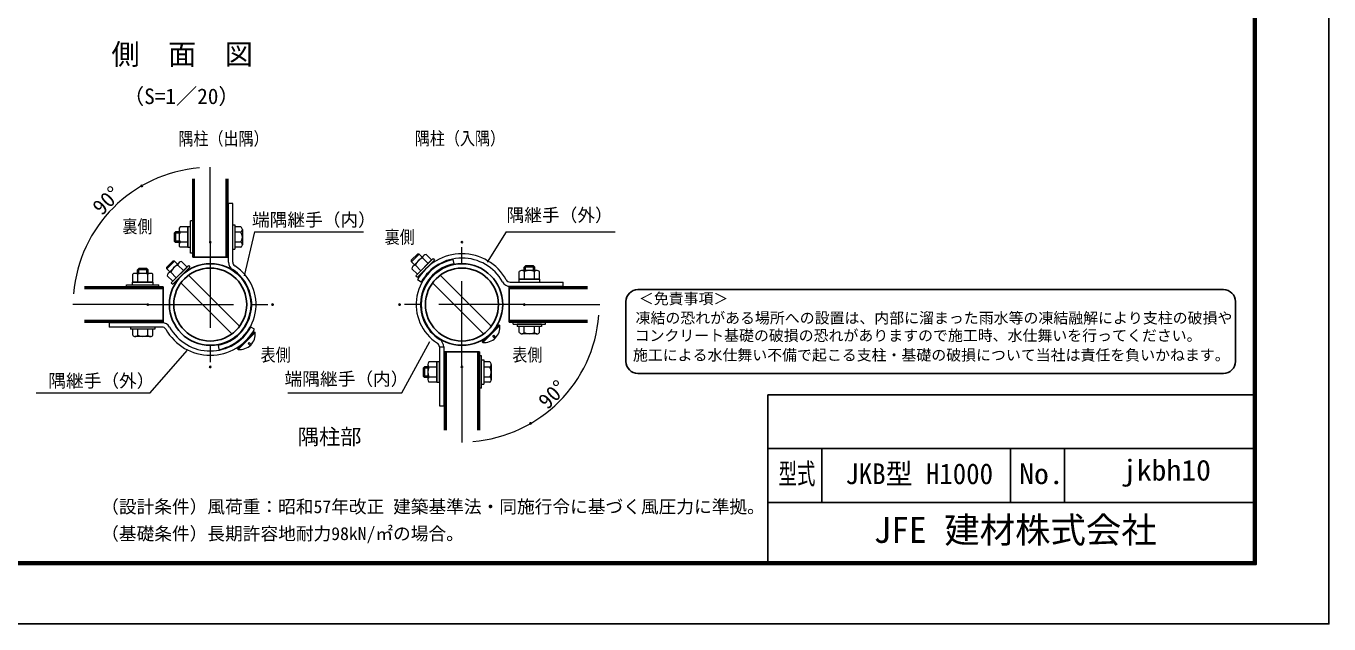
# Model space of a CAD drawing. Units: millimetres, scale not verified. Extents: x -4200 to 4200, y -2970 to 2970.
# Drawn here: x -629 to 4200, y -2970 to -753 of the extents above; entities that cross this region are included whole.
import ezdxf
from ezdxf.enums import TextEntityAlignment as Align

# ---------------------------------------------------------------- set-up
doc = ezdxf.new("R2010")
doc.units = ezdxf.units.MM
doc.header["$LTSCALE"] = 10
doc.header["$PDMODE"] = 32
doc.header["$PDSIZE"] = 5
doc.linetypes.add('USER1', pattern=[50.8, 31.75, -6.35, 6.35, -6.35])
for name, color, linetype, lineweight in [('0-0_D-STR1', 1, 'Continuous', 25), ('0-1_D-BMK', 2, 'USER1', 13), ('0-3_D-STR-DIM', 7, 'Continuous', 13), ('0-6_D-STR3', 3, 'Continuous', 13), ('0-7_D-TTL-TXT', 7, 'Continuous', 25), ('0-A_D-STR-TXT', 7, 'Continuous', 13), ('0-D_D-TTL', 2, 'Continuous', 25)]:
    doc.layers.add(name, color=color, linetype=linetype, lineweight=lineweight)
doc.layers.add('0-5_Defpoints', color=8, linetype='Continuous')
doc.styles.add('ＭＳ ゴシック', font='')
doc.styles.get('ＭＳ ゴシック').set_extended_font_data('MS Gothic')

msp = doc.modelspace()

# ---------------------------------------------------------------- linework, layer by layer
at = {"layer": '0-0_D-STR1'}
for p, q in [((-11.08, -1319.98), (-11.08, -1610.71)), ((-5.08, -1319.98), (-5.08, -1610.71)), ((112.92, -1319.98), (112.92, -1610.71)), ((118.92, -1319.98), (118.92, -1610.71)), ((112.92, -1485.71), (118.92, -1485.71)), ((112.92, -1585.71), (118.92, -1585.71)), ((-11.08, -1610.71), (118.92, -1610.71)), ((-411.81, -1720.71), (-121.08, -1720.71)), ((-411.81, -1726.71), (-121.08, -1726.71)), ((-121.08, -1720.71), (-121.08, -1850.71)), ((1452.58, -1720.71), (1161.85, -1720.71)), ((1161.85, -1850.71), (1161.85, -1720.71)), ((1452.58, -1726.71), (1161.85, -1726.71)), ((-411.81, -1844.71), (-121.08, -1844.71)), ((-411.81, -1850.71), (-121.08, -1850.71)), ((1452.58, -1844.71), (1161.85, -1844.71)), ((1452.58, -1850.71), (1161.85, -1850.71)), ((921.85, -2251.44), (921.85, -1960.71)), ((1051.85, -1960.71), (921.85, -1960.71)), ((927.85, -2251.44), (927.85, -1960.71)), ((1045.85, -2251.44), (1045.85, -1960.71)), ((1051.85, -2251.44), (1051.85, -1960.71))]:
    msp.add_line(p, q, dxfattribs=at)
for centre, radius in [((53.92, -1785.71), 151.25), ((986.85, -1785.71), 151.25), ((53.92, -1785.71), 135.25), ((986.85, -1785.71), 135.25)]:
    msp.add_circle(centre, radius, dxfattribs=at)
at = {"layer": '0-1_D-BMK'}
for p, q in [((53.92, -1554.46), (53.92, -2016.96)), ((986.85, -2016.96), (986.85, -1554.46)), ((-177.33, -1785.71), (285.17, -1785.71)), ((1218.1, -1785.71), (755.59, -1785.71))]:
    msp.add_line(p, q, dxfattribs=at)
at = {"layer": '0-3_D-STR-DIM'}
for p, q in [((53.92, -1552.46), (53.92, -1275.87)), ((-179.33, -1785.71), (-455.92, -1785.71)), ((1220.1, -1785.71), (1497.96, -1785.71)), ((986.85, -2018.96), (986.85, -2296.82))]:
    msp.add_line(p, q, dxfattribs=at)
for centre, radius, start, end in [((53.92, -1785.71), 507.84, 94.51404, 175.48596), ((986.85, -1785.71), 509.11, 274.50281, 355.49719)]:
    msp.add_arc(centre, radius, start, end, dxfattribs=at)
at = {"layer": '0-5_Defpoints'}
for p in [(-200, -1345.91), (53.92, -1554.46), (986.85, -1554.46), (-177.33, -1785.71), (285.17, -1785.71), (755.59, -1785.71), (1218.1, -1785.71), (53.92, -2016.96), (986.85, -2016.96), (1241.4, -2226.61)]:
    msp.add_point(p, dxfattribs=at)
at = {"layer": '0-6_D-STR3'}
for p, q in [((137.42, -1410.71), (121.42, -1410.71)), ((121.42, -1628.86), (121.42, -1410.71)), ((137.42, -1628.86), (137.42, -1410.71)), ((-19.08, -1595.71), (-19.08, -1475.71)), ((-11.08, -1475.71), (-19.08, -1475.71)), ((-11.08, -1475.71), (-19.08, -1475.71)), ((-11.08, -1595.71), (-11.08, -1475.71)), ((137.42, -1490.71), (145.42, -1490.71)), ((145.42, -1490.71), (145.42, -1580.71)), ((-74.58, -1515.71), (-79.58, -1520.71)), ((-61.58, -1520.71), (-79.58, -1520.71)), ((-79.58, -1520.71), (-79.58, -1550.71)), ((-61.58, -1515.71), (-74.58, -1515.71)), ((-61.58, -1506.82), (-61.58, -1564.55)), ((-29.08, -1498.21), (-58.08, -1498.21)), ((-29.08, -1516.96), (-58.08, -1516.96)), ((-29.08, -1574.21), (-29.08, -1497.21)), ((-19.08, -1497.21), (-29.08, -1497.21)), ((-29.08, -1498.21), (-29.08, -1573.21)), ((121.42, -1498.21), (118.92, -1498.21)), ((121.42, -1516.96), (118.92, -1516.96)), ((167.52, -1498.21), (145.42, -1498.21)), ((167.52, -1516.92), (145.42, -1516.92)), ((172.92, -1507.56), (172.92, -1563.86)), ((-61.58, -1550.71), (-79.58, -1550.71)), ((-61.58, -1555.71), (-74.58, -1555.71)), ((-29.08, -1554.46), (-58.08, -1554.46)), ((-29.08, -1573.21), (-58.08, -1573.21)), ((-19.08, -1574.21), (-29.08, -1574.21)), ((121.42, -1554.46), (118.92, -1554.46)), ((121.42, -1573.21), (118.92, -1573.21)), ((137.42, -1580.71), (145.42, -1580.71)), ((167.52, -1554.5), (145.42, -1554.5)), ((167.52, -1573.21), (145.42, -1573.21)), ((-106.42, -1646.59), (-85.2, -1625.37)), ((-102.08, -1670.53), (-61.26, -1629.71)), ((-67.53, -1635.98), (-78.13, -1625.37)), ((-45.41, -1659.83), (-65.92, -1639.32)), ((-32.15, -1646.57), (-52.66, -1626.06)), ((-11.08, -1595.71), (-19.08, -1595.71)), ((-11.08, -1595.71), (-19.08, -1595.71)), ((800.35, -1620.42), (821.56, -1599.21)), ((800.35, -1627.5), (800.35, -1620.42)), ((810.95, -1638.1), (800.35, -1627.5)), ((804.69, -1644.37), (845.51, -1603.55)), ((834.84, -1660.18), (814.33, -1639.67)), ((821.58, -1673.44), (874.61, -1620.41)), ((821.91, -1684.42), (885.55, -1620.78)), ((839.24, -1609.82), (828.63, -1599.21)), ((861.36, -1633.66), (840.85, -1613.16)), ((874.61, -1620.41), (854.11, -1599.9)), ((957.62, -1634.76), (954.58, -1619.06)), ((1221.85, -1659.71), (1221.85, -1641.71)), ((1251.85, -1641.71), (1221.85, -1641.71)), ((1251.85, -1659.71), (1251.85, -1641.71)), ((1256.85, -1646.71), (1251.85, -1641.71)), ((-233.58, -1702.71), (-233.58, -1673.71)), ((-167.19, -1670.21), (-224.92, -1670.21)), ((-216.08, -1670.21), (-216.08, -1657.21)), ((-214.83, -1702.71), (-214.83, -1673.71)), ((-211.08, -1670.21), (-211.08, -1652.21)), ((-181.08, -1652.21), (-211.08, -1652.21)), ((-181.08, -1670.21), (-181.08, -1652.21)), ((-176.08, -1657.21), (-181.08, -1652.21)), ((-177.33, -1702.71), (-177.33, -1673.71)), ((-176.08, -1670.21), (-176.08, -1657.21)), ((-158.58, -1702.71), (-158.58, -1673.71)), ((-106.42, -1653.66), (-106.42, -1646.59)), ((-95.81, -1664.27), (-106.42, -1653.66)), ((-85.18, -1699.6), (-105.69, -1679.1)), ((-71.93, -1686.34), (-92.43, -1665.84)), ((-85.18, -1699.6), (-32.15, -1646.57)), ((-84.85, -1710.58), (-21.21, -1646.94)), ((162.65, -1866.15), (-26.52, -1676.98)), ((821.58, -1673.44), (801.07, -1652.93)), ((816.26, -1678.76), (821.91, -1684.42)), ((1095.57, -1866.15), (906.4, -1676.98)), ((1199.35, -1692.21), (1199.35, -1663.21)), ((1265.74, -1659.71), (1208.01, -1659.71)), ((1216.85, -1659.71), (1216.85, -1646.71)), ((1218.1, -1692.21), (1218.1, -1663.21)), ((1255.6, -1692.21), (1255.6, -1663.21)), ((1256.85, -1659.71), (1256.85, -1646.71)), ((1274.35, -1692.21), (1274.35, -1663.21)), ((-256.08, -1712.71), (-136.08, -1712.71)), ((-256.08, -1720.71), (-256.08, -1712.71)), ((-256.08, -1720.71), (-256.08, -1712.71)), ((-256.08, -1720.71), (-136.08, -1720.71)), ((-234.58, -1702.71), (-157.58, -1702.71)), ((-234.58, -1712.71), (-234.58, -1702.71)), ((-158.58, -1702.71), (-233.58, -1702.71)), ((-157.58, -1712.71), (-157.58, -1702.71)), ((-136.08, -1720.71), (-136.08, -1712.71)), ((-136.08, -1720.71), (-136.08, -1712.71)), ((-90.51, -1704.92), (-84.85, -1710.58)), ((134.36, -1894.44), (-54.81, -1705.27)), ((836.19, -1702.21), (822.2, -1694.45)), ((836.19, -1702.21), (836.29, -1702.21)), ((1067.29, -1894.44), (878.12, -1705.27)), ((1165.22, -1702.21), (1361.85, -1702.21)), ((1165.22, -1718.21), (1361.85, -1718.21)), ((1198.35, -1692.21), (1275.35, -1692.21)), ((1198.35, -1702.21), (1198.35, -1692.21)), ((1274.35, -1692.21), (1199.35, -1692.21)), ((1199.35, -1718.21), (1274.35, -1718.21)), ((1199.35, -1718.21), (1199.35, -1720.71)), ((1218.1, -1718.21), (1218.1, -1720.71)), ((1255.6, -1718.21), (1255.6, -1720.71)), ((1274.35, -1718.21), (1274.35, -1720.71)), ((1275.35, -1702.21), (1275.35, -1692.21)), ((1361.85, -1718.21), (1361.85, -1702.21)), ((-124.46, -1853.21), (-321.08, -1853.21)), ((-321.08, -1853.21), (-321.08, -1869.21)), ((-124.46, -1869.21), (-321.08, -1869.21)), ((-151.08, -1877.21), (-241.08, -1877.21)), ((-233.58, -1853.21), (-233.58, -1850.71)), ((-158.58, -1853.21), (-233.58, -1853.21)), ((-233.58, -1899.31), (-233.58, -1877.21)), ((-158.58, -1877.21), (-233.58, -1877.21)), ((-214.87, -1899.31), (-214.87, -1877.21)), ((-214.83, -1853.21), (-214.83, -1850.71)), ((-177.33, -1853.21), (-177.33, -1850.71)), ((-177.29, -1899.31), (-177.29, -1877.21)), ((-158.58, -1853.21), (-158.58, -1850.71)), ((-158.58, -1899.31), (-158.58, -1877.21)), ((-151.08, -1869.21), (-151.08, -1877.21)), ((218.57, -1876.97), (204.58, -1869.21)), ((1062.33, -1924.13), (1125.26, -1861.19)), ((1064.1, -1925.89), (1127.03, -1862.96)), ((1079.66, -1906.8), (1107.94, -1878.52)), ((1127.03, -1862.96), (1125.26, -1861.19)), ((1176.85, -1850.71), (1296.85, -1850.71)), ((1176.85, -1858.71), (1176.85, -1850.71)), ((1176.85, -1858.71), (1176.85, -1850.71)), ((1176.85, -1858.71), (1296.85, -1858.71)), ((1281.85, -1866.71), (1191.85, -1866.71)), ((1199.35, -1888.81), (1199.35, -1866.71)), ((1274.35, -1866.71), (1199.35, -1866.71)), ((1218.06, -1888.81), (1218.06, -1866.71)), ((1255.64, -1888.81), (1255.64, -1866.71)), ((1274.35, -1888.81), (1274.35, -1866.71)), ((1281.85, -1858.71), (1281.85, -1866.71)), ((1296.85, -1858.71), (1296.85, -1850.71)), ((1296.85, -1858.71), (1296.85, -1850.71)), ((-167.93, -1904.71), (-224.23, -1904.71)), ((155.57, -1950.29), (218.5, -1887.36)), ((157.33, -1952.06), (220.27, -1889.13)), ((172.89, -1932.97), (201.17, -1904.68)), ((194.37, -1930.13), (198.56, -1925.95)), ((201.97, -1937.73), (194.37, -1930.13)), ((206.14, -1933.53), (198.56, -1925.95)), ((220.27, -1889.13), (218.5, -1887.36)), ((1064.1, -1925.89), (1062.33, -1924.13)), ((1101.13, -1903.97), (1105.32, -1899.78)), ((1108.73, -1911.57), (1101.13, -1903.97)), ((1112.91, -1907.37), (1105.32, -1899.78)), ((1264.99, -1894.21), (1208.7, -1894.21)), ((83.14, -1936.66), (86.18, -1952.37)), ((157.33, -1952.06), (155.57, -1950.29)), ((903.35, -1942.56), (919.35, -1942.56)), ((903.35, -1942.56), (903.35, -2160.71)), ((919.35, -1942.56), (919.35, -2160.71)), ((1051.85, -2096.13), (1051.85, -1976.13)), ((1059.85, -1976.13), (1051.85, -1976.13)), ((1059.85, -1976.13), (1051.85, -1976.13)), ((1059.85, -2096.13), (1059.85, -1976.13)), ((847.85, -2016.13), (842.85, -2021.13)), ((860.85, -2021.13), (842.85, -2021.13)), ((842.85, -2021.13), (842.85, -2051.13)), ((860.85, -2016.13), (847.85, -2016.13)), ((860.85, -2007.24), (860.85, -2064.97)), ((893.35, -1998.63), (864.35, -1998.63)), ((893.35, -2017.38), (864.35, -2017.38)), ((893.35, -2074.63), (893.35, -1997.63)), ((903.35, -1997.63), (893.35, -1997.63)), ((893.35, -1998.63), (893.35, -2073.63)), ((903.35, -2074.63), (903.35, -1997.63)), ((919.35, -1998.21), (921.85, -1998.21)), ((919.35, -2016.96), (921.85, -2016.96)), ((1059.85, -1991.13), (1067.85, -1991.13)), ((1067.85, -1991.13), (1067.85, -2081.13)), ((1089.95, -1998.63), (1067.85, -1998.63)), ((1089.95, -2017.34), (1067.85, -2017.34)), ((1095.35, -2007.98), (1095.35, -2064.28)), ((860.85, -2051.13), (842.85, -2051.13)), ((860.85, -2056.13), (847.85, -2056.13)), ((893.35, -2054.88), (864.35, -2054.88)), ((893.35, -2073.63), (864.35, -2073.63)), ((903.35, -2074.63), (893.35, -2074.63)), ((919.35, -2054.46), (921.85, -2054.46)), ((919.35, -2073.21), (921.85, -2073.21)), ((1089.95, -2054.92), (1067.85, -2054.92)), ((1089.95, -2073.63), (1067.85, -2073.63)), ((1059.85, -2096.13), (1051.85, -2096.13)), ((1059.85, -2096.13), (1051.85, -2096.13)), ((1059.85, -2081.13), (1067.85, -2081.13)), ((903.35, -2160.71), (919.35, -2160.71))]:
    msp.add_line(p, q, dxfattribs=at)
for points in [[(-74.58, -1515.71), (-74.58, -1555.71), (-79.58, -1550.71)], [(-106.42, -1653.66), (-78.13, -1625.37), (-85.2, -1625.37)], [(-90.51, -1704.92), (-26.87, -1641.28), (-21.21, -1646.94)], [(800.35, -1627.5), (828.63, -1599.21), (821.56, -1599.21)], [(816.26, -1678.76), (879.9, -1615.12), (885.55, -1620.78)], [(1256.85, -1646.71), (1216.85, -1646.71), (1221.85, -1641.71)], [(-176.08, -1657.21), (-216.08, -1657.21), (-211.08, -1652.21)], [(-151.08, -1869.21), (-241.08, -1869.21), (-241.08, -1877.21)], [(1281.85, -1858.71), (1191.85, -1858.71), (1191.85, -1866.71)], [(847.85, -2016.13), (847.85, -2056.13), (842.85, -2051.13)]]:
    msp.add_lwpolyline(points, dxfattribs=at)
for centre, radius, start, end in [((-47.36, -1507.59), 14.24, 138.83491, 221.16509), ((-9.61, -1535.71), 51.97, 158.85295, 201.14705), ((162.12, -1507.56), 10.8, 300, 60), ((137.53, -1535.71), 35.39, 327.93138, 32.06862), ((-47.35, -1563.84), 14.25, 138.86505, 221.13495), ((162.12, -1563.86), 10.8, 300, 60), ((-44.9, -1686.85), 51.97, 113.85295, 156.14705), ((-51.7, -1640.28), 14.25, 93.86505, 176.13495), ((153.42, -1628.86), 32, 180, 237.61089), ((153.42, -1628.86), 16, 180, 237.61089), ((815.29, -1653.88), 14.24, 93.83491, 176.16509), ((861.87, -1660.69), 51.97, 113.85295, 156.14705), ((986.85, -1785.71), 169.75, 100.95712, 237.61089), ((986.85, -1785.71), 188.25, 29.15331, 151.00321), ((986.85, -1785.71), 153.75, 100.95712, 237.61089), ((986.85, -1785.71), 172.25, 29.15331, 151.00321), ((855.07, -1614.12), 14.25, 93.86505, 176.13495), ((-224.21, -1684.44), 14.25, 48.86505, 131.13495), ((-196.08, -1722.18), 51.97, 68.85295, 111.14705), ((-167.96, -1684.43), 14.24, 48.83491, 131.16509), ((-91.48, -1680.05), 14.24, 93.83491, 176.16509), ((53.92, -1785.71), 153.75, 280.95712, 57.61089), ((53.92, -1785.71), 169.75, 280.95712, 57.61089), ((1208.72, -1673.94), 14.25, 48.86505, 131.13495), ((1236.85, -1711.68), 51.97, 68.85295, 111.14705), ((1264.97, -1673.93), 14.24, 48.83491, 131.16509), ((1165.22, -1686.21), 32, 209.15331, 270), ((1165.22, -1686.21), 16, 209.15331, 270), ((-124.46, -1885.21), 32, 29.15331, 90), ((-124.46, -1885.21), 16, 29.15331, 90), ((53.92, -1785.71), 188.25, 209.15331, 331.00321), ((53.92, -1785.71), 172.25, 209.15331, 331.00321), ((1070.6, -1869.47), 56.8, 263.42534, 6.57466), ((-224.23, -1893.91), 10.8, 210, 330), ((-196.08, -1869.32), 35.39, 237.93138, 302.06862), ((-167.93, -1893.91), 10.8, 210, 330), ((163.84, -1895.63), 56.8, 263.42534, 6.57466), ((887.35, -1942.56), 16, 0, 57.61089), ((887.35, -1942.56), 32, 0, 57.61089), ((1208.7, -1883.41), 10.8, 210, 330), ((1236.85, -1858.82), 35.39, 237.93138, 302.06862), ((1264.99, -1883.41), 10.8, 210, 330), ((875.07, -2008), 14.24, 138.83491, 221.16509), ((912.82, -2036.13), 51.97, 158.85295, 201.14705), ((1059.95, -2036.13), 35.39, 327.93138, 32.06862), ((1084.55, -2007.98), 10.8, 300, 60), ((875.08, -2064.25), 14.25, 138.86505, 221.13495), ((1084.55, -2064.28), 10.8, 300, 60)]:
    msp.add_arc(centre, radius, start, end, dxfattribs=at)
at = {"layer": '0-7_D-TTL-TXT', "color": 2}
for p, q in [((3809.2, -1730.59), (1639.14, -1730.59)), ((1594.77, -1774.96), (1594.77, -1996.8)), ((3853.57, -1996.8), (3853.57, -1774.96)), ((1639.14, -2041.17), (3809.2, -2041.17))]:
    msp.add_line(p, q, dxfattribs=at)
for centre, start, end in [((1639.14, -1774.96), 90, 180), ((3809.2, -1774.96), 0, 90), ((1639.14, -1996.8), 180, 270), ((3809.2, -1996.8), 270, 0)]:
    msp.add_arc(centre, 44.37, start, end, dxfattribs=at)
at = {"layer": '0-A_D-STR-TXT'}
for p, q in [((218.05, -1515.69), (180.22, -1679.01)), ((218.05, -1515.69), (621.82, -1515.69)), ((1150.98, -1515.69), (1080.51, -1628.18)), ((1150.98, -1515.69), (1554.75, -1515.69)), ((763.77, -2112.62), (868.19, -1922.28)), ((-169.16, -2112.62), (-31.48, -1955.64)), ((-591.26, -2112.62), (-169.16, -2112.62)), ((341.67, -2112.62), (763.77, -2112.62))]:
    msp.add_line(p, q, dxfattribs=at)
at = {"layer": '0-D_D-TTL'}
for p, q in [((2120.29, -2119.93), (2120.29, -2739.93)), ((2120.29, -2119.93), (3920.29, -2119.93)), ((2120.29, -2319.93), (3920.29, -2319.93)), ((2320.29, -2319.93), (2320.29, -2519.93)), ((3020.29, -2319.93), (3020.29, -2519.93)), ((3220.29, -2319.93), (3220.29, -2519.93)), ((2120.29, -2519.93), (3920.29, -2519.93))]:
    msp.add_line(p, q, dxfattribs=at)
for points in [[(-4199.71, 2970.07), (4200.29, 2970.07), (4200.29, -2969.93), (-4199.71, -2969.93)], [(-3929.71, 2750.07), (3930.29, 2750.07), (3930.29, -2749.93), (-3929.71, -2749.93)], [(-3927.21, 2747.57), (3927.79, 2747.57), (3927.79, -2747.43), (-3927.21, -2747.43)], [(-3924.71, 2745.07), (3925.29, 2745.07), (3925.29, -2744.93), (-3924.71, -2744.93)], [(-3922.21, 2742.57), (3922.79, 2742.57), (3922.79, -2742.43), (-3922.21, -2742.43)], [(-3919.71, 2740.07), (3920.29, 2740.07), (3920.29, -2739.93), (-3919.71, -2739.93)]]:
    msp.add_lwpolyline(points, close=True, dxfattribs=at)

# ---------------------------------------------------------------- texts
at = {"layer": '0-3_D-STR-DIM', "style": 'ＭＳ ゴシック'}
for p in [(-335.73, -1470.6), (1316.29, -2189.7)]:
    msp.add_text('90°', height=57.7, rotation=45, dxfattribs=at).set_placement(p, align=Align.BOTTOM_LEFT)
at = {"layer": '0-7_D-TTL-TXT', "style": 'ＭＳ ゴシック'}
for s, height, p in [('側\u3000面\u3000図', 76.98, (-312.43, -919.43)), ('（S=1／20）', 57.7, (-269.48, -1059.86)), ('＜免責事項＞ \u3000\u3000', 40.54, (1642.43, -1796.42)), ('凍結の恐れがある場所への設置は、内部に溜まった雨水等の凍結融解により支柱の破損や', 40.54, (1630.43, -1867.85)), ('コンクリート基礎の破損の恐れがありますので施工時、水仕舞いを行ってください。', 40.54, (1626.78, -1933)), ('施工による水仕舞い不備で起こる支柱・基礎の破損について当社は責任を負いかねます。 ', 40.54, (1620.57, -2005.31)), ('隅柱部', 57.7, (378.3, -2322.14)), ('（設計条件）風荷重：昭和57年改正 建築基準法・同施行令に基づく風圧力に準拠。', 48.09, (-350.31, -2573.54)), ('JFE 建材株式会社', 96.21, (2512.67, -2698.44)), ('（基礎条件）長期許容地耐力98kN/㎡の場合。', 48.09, (-350.31, -2673.54))]:
    msp.add_text(s, height=height, dxfattribs=at).set_placement(p, align=Align.BOTTOM_LEFT)
for s, height, width, p in [('型式', 76.97, 0.65, (2160.56, -2474.74)), ('JKB型 H1000', 76.97, 0.95, (2407.89, -2474.74)), ('jkbh10', 76.98, 1.05, (3432.96, -2461.4)), ('No.', 76.98, 1.05, (3052.29, -2474.74))]:
    msp.add_text(s, height=height, dxfattribs=dict(at, width=width)).set_placement(p, align=Align.BOTTOM_LEFT)
at = {"layer": '0-A_D-STR-TXT', "style": 'ＭＳ ゴシック', "width": 0.85}
for s, p in [('隅柱（出隅）', (-64.21, -1209.21)), ('隅柱（入隅）', (812.21, -1208.46)), ('裏側', (-271.63, -1534.61)), ('裏側', (700.54, -1573.85)), ('表側', (240.41, -2010.82)), ('表側', (1173.33, -2010.82))]:
    msp.add_text(s, height=48.09, dxfattribs=at).set_placement(p, align=Align.BOTTOM_LEFT)
at = {"layer": '0-A_D-STR-TXT', "style": 'ＭＳ ゴシック'}
for s, p in [('端隅継手（内）', (208.57, -1509.92)), ('隅継手（外）', (1152.19, -1492.67)), ('隅継手（外）', (-546.37, -2106.84)), ('端隅継手（内）', (329.4, -2100))]:
    msp.add_text(s, height=48.09, dxfattribs=at).set_placement(p, align=Align.BOTTOM_LEFT)

doc.saveas('drawing.dxf')
